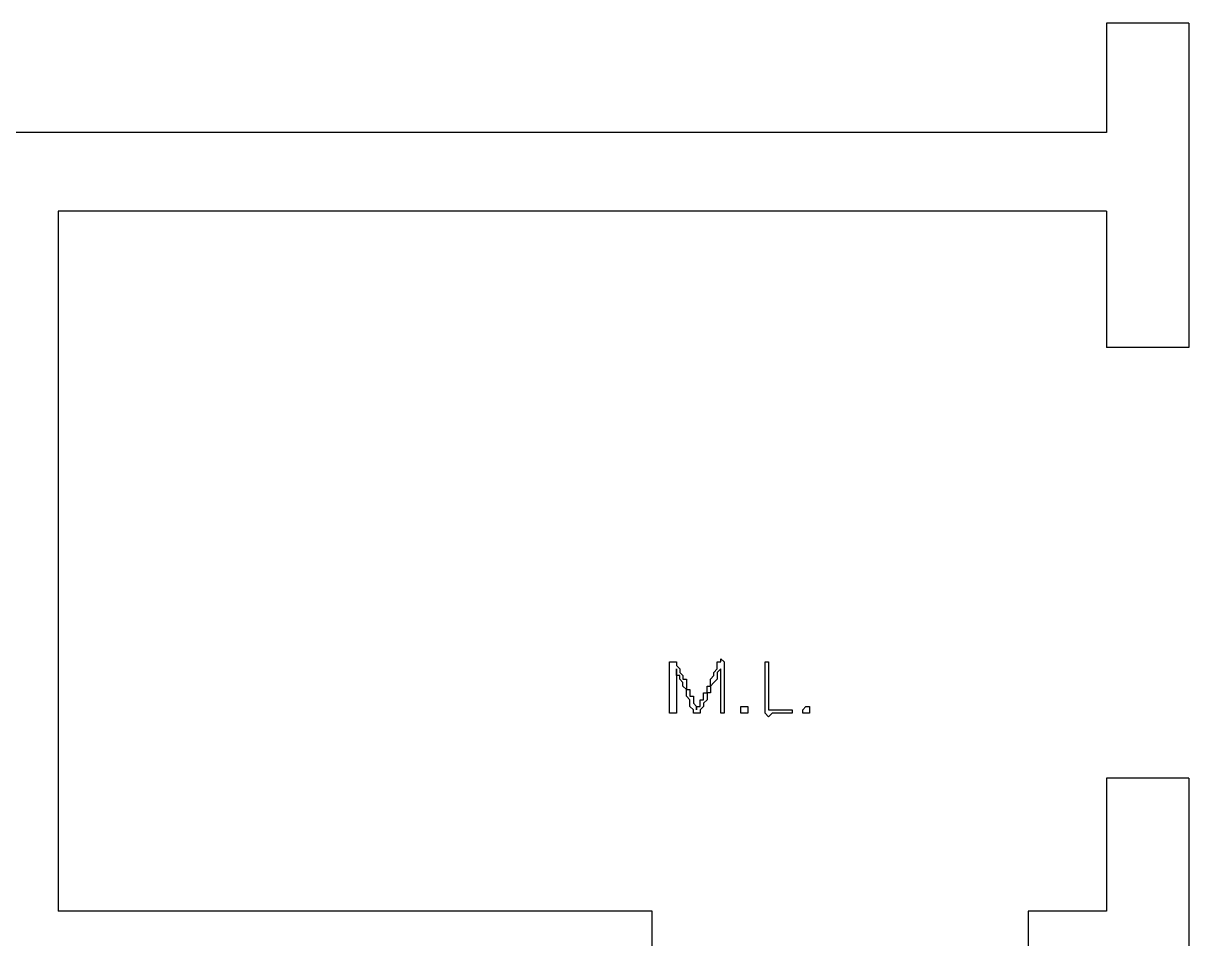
# Model space of a CAD drawing. Header units: millimetres. Extents: x -518.8 to -461.2, y 3.5 to 44.2.
# Drawn here: x -513.934 to -511.762, y 25.025 to 26.731 of the extents above; entities that cross this region are included whole.
import ezdxf

# ---------------------------------------------------------------- set-up
doc = ezdxf.new("R2010")
doc.units = ezdxf.units.MM
doc.header["$MEASUREMENT"] = 0
for name, color, linetype in [('10', 10, 'Continuous'), ('5', 5, 'Continuous'), ('MYSOLIDS', 7, 'Continuous')]:
    doc.layers.add(name, color=color, linetype=linetype)

msp = doc.modelspace()

# ---------------------------------------------------------------- linework, layer by layer
at = {"layer": '10'}
for points in [[(-511.7617, 26.7308), (-511.9151, 26.7308), (-511.9151, 26.7308), (-511.9151, 26.527)], [(-511.9151, 26.3804), (-513.8692, 26.3804)], [(-513.8692, 26.3804), (-513.8692, 25.0759)], [(-512.7617, 25.0759), (-513.8692, 25.0759)]]:
    msp.add_lwpolyline(points, dxfattribs=at)
at = {"layer": '5'}
for points in [[(-511.7617, 26.7308), (-511.7617, 26.1263)], [(-511.9151, 26.527), (-515.1677, 26.527)], [(-511.9151, 26.3804), (-511.9151, 26.1263)], [(-511.7617, 26.1263), (-511.9151, 26.1263)], [(-511.7617, 25.324), (-511.9151, 25.324)], [(-511.9151, 25.324), (-511.9151, 25.0759)], [(-511.7617, 25.324), (-511.7617, 22.0195)], [(-512.7617, 24.9225), (-512.7617, 25.0759)], [(-511.9151, 25.0759), (-512.0609, 25.0759), (-512.0609, 25.0759), (-512.0609, 24.9225)]]:
    msp.add_lwpolyline(points, dxfattribs=at)
at = {"layer": 'MYSOLIDS'}
for points in [[(-512.7166, 25.5278), (-512.7166, 25.521), (-512.7166, 25.521), (-512.7166, 25.515), (-512.7166, 25.5082), (-512.7166, 25.5022), (-512.7166, 25.5022), (-512.7166, 25.5022), (-512.7166, 25.4954), (-512.7166, 25.4894), (-512.7166, 25.4827), (-512.7166, 25.4827), (-512.7166, 25.4766), (-512.7166, 25.4699), (-512.7166, 25.4699), (-512.7166, 25.4639), (-512.7166, 25.4578), (-512.7166, 25.4511), (-512.7166, 25.4511), (-512.7166, 25.4451), (-512.7233, 25.4451), (-512.7233, 25.4451), (-512.7233, 25.4451), (-512.7233, 25.4451), (-512.7233, 25.4451), (-512.7233, 25.4451), (-512.7293, 25.4451), (-512.7293, 25.4451), (-512.7293, 25.4511), (-512.7293, 25.4511), (-512.7293, 25.4511), (-512.7293, 25.4578), (-512.7293, 25.4639), (-512.7293, 25.4699), (-512.7293, 25.4699), (-512.7293, 25.4766), (-512.7293, 25.4827), (-512.7293, 25.4894), (-512.7293, 25.4954), (-512.7293, 25.4954), (-512.7293, 25.5022), (-512.7293, 25.5082), (-512.7293, 25.5082), (-512.7293, 25.515), (-512.7293, 25.521), (-512.7293, 25.5278), (-512.7293, 25.5278), (-512.7293, 25.5338), (-512.7293, 25.5338), (-512.7293, 25.5406), (-512.7293, 25.5406), (-512.7293, 25.5406), (-512.7293, 25.5406), (-512.7233, 25.5406), (-512.7233, 25.5406), (-512.7233, 25.5406), (-512.7166, 25.5406), (-512.7166, 25.5338), (-512.7105, 25.5278), (-512.7105, 25.5278), (-512.7105, 25.521), (-512.7105, 25.521), (-512.7045, 25.515), (-512.7045, 25.515), (-512.7045, 25.5082), (-512.6978, 25.5082), (-512.6978, 25.5022), (-512.6978, 25.4954), (-512.6978, 25.4894), (-512.6918, 25.4894), (-512.6918, 25.4827), (-512.6918, 25.4766), (-512.685, 25.4766), (-512.685, 25.4699), (-512.685, 25.4639), (-512.685, 25.4639), (-512.679, 25.4578), (-512.679, 25.4511), (-512.679, 25.4511), (-512.679, 25.4578), (-512.6722, 25.4578), (-512.6722, 25.4639), (-512.6722, 25.4639), (-512.6722, 25.4699), (-512.6662, 25.4699), (-512.6662, 25.4766), (-512.6662, 25.4827), (-512.6594, 25.4827), (-512.6594, 25.4894), (-512.6594, 25.4954), (-512.6534, 25.4954), (-512.6534, 25.5022), (-512.6534, 25.5082), (-512.6466, 25.515), (-512.6466, 25.521), (-512.6466, 25.521), (-512.6406, 25.5278), (-512.6406, 25.5338), (-512.6406, 25.5338), (-512.6406, 25.5406), (-512.6339, 25.5406), (-512.6339, 25.5406), (-512.6339, 25.5466), (-512.6339, 25.5466), (-512.6278, 25.5406), (-512.6278, 25.5406), (-512.6278, 25.5406), (-512.6278, 25.5406), (-512.6278, 25.4511), (-512.6278, 25.4451), (-512.6278, 25.4451), (-512.6278, 25.4451), (-512.6278, 25.4451), (-512.6339, 25.4451), (-512.6339, 25.4451), (-512.6339, 25.4511), (-512.6339, 25.4511), (-512.6339, 25.5278), (-512.6406, 25.521), (-512.6406, 25.515), (-512.6406, 25.5082), (-512.6466, 25.5022), (-512.6466, 25.5022), (-512.6534, 25.4954), (-512.6534, 25.4894), (-512.6534, 25.4827), (-512.6594, 25.4827), (-512.6594, 25.4766), (-512.6594, 25.4699), (-512.6594, 25.4699), (-512.6662, 25.4639), (-512.6662, 25.4639), (-512.6662, 25.4639), (-512.6662, 25.4578), (-512.6662, 25.4578), (-512.6722, 25.4511), (-512.6722, 25.4451), (-512.679, 25.4451), (-512.679, 25.4451), (-512.679, 25.4451), (-512.685, 25.4451), (-512.685, 25.4451), (-512.685, 25.4451), (-512.685, 25.4511), (-512.685, 25.4511), (-512.685, 25.4511), (-512.6918, 25.4578), (-512.6918, 25.4639), (-512.6918, 25.4699), (-512.6978, 25.4766), (-512.6978, 25.4766), (-512.6978, 25.4827), (-512.6978, 25.4894), (-512.7045, 25.4954), (-512.7045, 25.4954), (-512.7045, 25.5022), (-512.7105, 25.5082), (-512.7105, 25.5082), (-512.7105, 25.515), (-512.7166, 25.515), (-512.7166, 25.521), (-512.7166, 25.521), (-512.7166, 25.5278), (-512.7166, 25.5278), (-512.7166, 25.5278), (-512.7166, 25.5278), (-512.7166, 25.5278)], [(-512.5451, 25.4511), (-512.5384, 25.4511), (-512.5324, 25.4511), (-512.5324, 25.4511), (-512.5256, 25.4511), (-512.5196, 25.4511), (-512.5196, 25.4511), (-512.5136, 25.4511), (-512.5068, 25.4511), (-512.5008, 25.4511), (-512.5008, 25.4511), (-512.5008, 25.4511), (-512.5008, 25.4511), (-512.5008, 25.4451), (-512.5008, 25.4451), (-512.5008, 25.4451), (-512.5008, 25.4451), (-512.5068, 25.4451), (-512.5136, 25.4451), (-512.5136, 25.4451), (-512.5136, 25.4451), (-512.5196, 25.4451), (-512.5256, 25.4451), (-512.5324, 25.4451), (-512.5324, 25.4451), (-512.5384, 25.4451), (-512.5451, 25.4383), (-512.5451, 25.4383), (-512.5451, 25.4383), (-512.5511, 25.4451), (-512.5511, 25.4451), (-512.5511, 25.4451), (-512.5511, 25.4451), (-512.5511, 25.4511), (-512.5511, 25.4511), (-512.5511, 25.4578), (-512.5511, 25.4639), (-512.5511, 25.4639), (-512.5511, 25.4699), (-512.5511, 25.4766), (-512.5511, 25.4766), (-512.5511, 25.4827), (-512.5511, 25.4894), (-512.5511, 25.4954), (-512.5511, 25.4954), (-512.5511, 25.5022), (-512.5511, 25.5022), (-512.5511, 25.5082), (-512.5511, 25.515), (-512.5511, 25.521), (-512.5511, 25.521), (-512.5511, 25.5278), (-512.5511, 25.5338), (-512.5511, 25.5406), (-512.5511, 25.5406), (-512.5511, 25.5406), (-512.5511, 25.5406), (-512.5451, 25.5406), (-512.5451, 25.5406), (-512.5451, 25.5406), (-512.5451, 25.5406), (-512.5451, 25.5406), (-512.5451, 25.5406), (-512.5451, 25.5406), (-512.5451, 25.5338), (-512.5451, 25.5278), (-512.5451, 25.521), (-512.5451, 25.521), (-512.5451, 25.515), (-512.5451, 25.5082), (-512.5451, 25.5082), (-512.5451, 25.5022), (-512.5451, 25.4954), (-512.5451, 25.4894), (-512.5451, 25.4894), (-512.5451, 25.4827), (-512.5451, 25.4766), (-512.5451, 25.4766), (-512.5451, 25.4699), (-512.5451, 25.4699), (-512.5451, 25.4639), (-512.5451, 25.4578), (-512.5451, 25.4578), (-512.5451, 25.4511), (-512.5451, 25.4511), (-512.5451, 25.4511), (-512.5451, 25.4511), (-512.5451, 25.4511)], [(-512.5895, 25.4451), (-512.5963, 25.4451), (-512.5963, 25.4451), (-512.5963, 25.4511), (-512.5963, 25.4511), (-512.5963, 25.4511), (-512.5963, 25.4578), (-512.5895, 25.4578), (-512.5895, 25.4578), (-512.5835, 25.4578), (-512.5835, 25.4578), (-512.5835, 25.4511), (-512.5835, 25.4511), (-512.5835, 25.4451), (-512.5835, 25.4451), (-512.5895, 25.4451), (-512.5895, 25.4451), (-512.5895, 25.4451), (-512.5895, 25.4451), (-512.5895, 25.4451)], [(-512.4752, 25.4451), (-512.4812, 25.4451), (-512.4812, 25.4451), (-512.4812, 25.4511), (-512.4812, 25.4511), (-512.4812, 25.4511), (-512.4752, 25.4578), (-512.4752, 25.4578), (-512.4752, 25.4578), (-512.4684, 25.4578), (-512.4684, 25.4578), (-512.4684, 25.4511), (-512.4684, 25.4511), (-512.4684, 25.4451), (-512.4684, 25.4451), (-512.4752, 25.4451), (-512.4752, 25.4451), (-512.4752, 25.4451), (-512.4752, 25.4451), (-512.4752, 25.4451)]]:
    msp.add_lwpolyline(points, dxfattribs=at)

doc.saveas('drawing.dxf')
